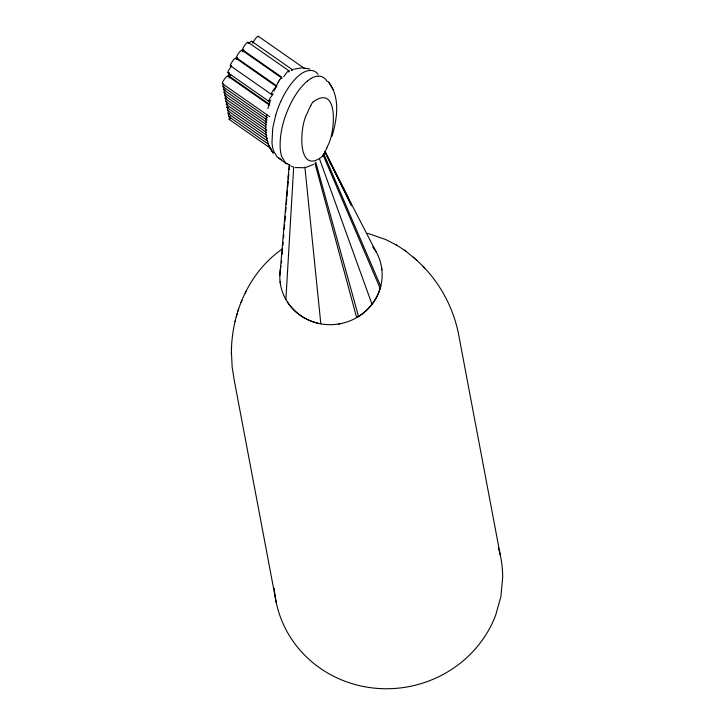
<?xml version="1.0" encoding="UTF-8"?>
<svg xmlns="http://www.w3.org/2000/svg" width="725" height="725" viewBox="0 0 725 725"><rect width="100%" height="100%" fill="white"/><g stroke="black" fill="none" stroke-linecap="round" stroke-linejoin="round"><path stroke-width="1.09" d="M276.298 602.81L234.175 379.891L232.145 366.904L231.411 351.688M231.456 348.952C232.598 310.336 250.234 270.996 282.614 248.757M231.375 354.072L231.502 346.595M285.895 299.461L293.707 166.578M281.436 262.858L281.617 260.683M282.161 254.176L282.433 250.913M282.877 245.494L283.149 242.232M283.511 237.891L283.783 234.637M284.236 229.209L284.59 224.868M284.862 221.614L285.315 216.186M285.677 211.845L286.04 207.504M286.312 204.251L286.756 198.822M286.937 196.647L287.481 190.14M287.752 186.887L288.206 181.458M288.378 179.283L288.831 173.864M289.193 169.523L289.465 166.261M288.16 177.244L289.23 164.702M279.859 275.464L288.287 175.849M266.718 114.822C264.806 127.754 264.915 142.372 273.243 153.211L268.757 145.381M267.906 108.632L269.446 102.47M235.018 321.565L235.308 320.477M236.241 316.843L237.184 313.68M275.718 115.021L272.7 128.28L271.984 142.499A279.415 60.329 -55.1 0 0 273.579 150.918L277.113 156.99L281.418 159.482M314.895 163.098L356.655 317.595L358.549 316.462A51.194 48.901 -10.7 0 0 380.145 288.323L380.707 286.248L323.74 153.664M332.014 136.282C337.17 118.71 340.632 96.914 328.144 81.553M237.981 311.061L238.634 309.004M274.204 91.178L274.385 90.688M274.775 89.692L275.183 88.668M275.355 88.251L275.899 86.991M326.812 148L327.075 147.374A52.2 11.274 -55.1 0 0 327.664 145.897C335.312 133.119 339.218 83.076 313.146 101.881M276.089 86.556L278.038 82.523M245.195 293.163L246.011 291.368M241.081 302.37L241.951 300.449M310.835 105.397L311.424 104.328A9.062 1.958 -55.1 0 1 311.841 103.612L311.877 103.548A4.223 0.915 -55.1 0 1 312.493 102.569A3.045 0.662 -55.1 0 1 313.137 101.908M278.155 82.297L278.826 81.1M278.962 80.856L279.116 80.611A3.045 0.662 -55.1 0 1 279.705 79.696M322.697 156.047L324.302 153.31A32.244 6.96 -55.1 0 0 326.785 148.027M322.58 156.21C296.96 176.9 299.117 126.068 307.472 112.819A52.2 11.274 -55.1 0 1 308.071 111.333L308.333 110.707A32.244 6.96 -55.1 0 1 310.798 105.433M280.892 78.49L280.928 78.454A9.062 1.958 -55.1 0 0 280.421 78.934A4.214 0.906 -55.1 0 0 279.714 79.668M313.535 164.403L305.923 167.393M293.806 69.192L302.624 67.76L309.82 69.02M340.542 323.613L338.394 323.993M304.246 167.72L295.256 167.566M318.166 76.107C321.972 75.799 325.489 78.273 327.247 81.535M290.254 165.327L285.306 162.699L281.771 156.636A279.415 60.329 -55.1 0 1 280.185 148.217C279.469 131.905 284.381 115.782 291.822 101.4A27.215 5.873 -55.1 0 1 294.45 96.742L297.069 92.682A16.095 3.471 -55.1 0 1 301.7 86.647L305.153 83.022A26.952 5.818 -55.1 0 1 307.518 80.955M367.629 233.305L385.573 239.504L396.557 245.095M291.187 166.297L292.519 166.823M404.423 250.17L405.918 251.222M395.859 244.651L405.202 250.66L417.002 260.429M258.345 36.304L304.781 68.685M251.675 41.289L292.692 69.89M248.059 42.295L289.076 70.896M242.685 49.916L281.871 77.249M241.951 50.252L282.052 78.218M236.577 57.873L276.678 85.84M235.852 58.208L276.859 86.81M230.468 65.83L271.476 94.431M227.976 72.79L268.993 101.391M228.538 75.762L269.555 104.364M227.813 76.098L269.6 105.234M222.43 83.719L269.791 116.743M222.992 86.692L267.57 117.776M223.554 89.673L267.199 120.105M224.116 92.646L266.836 122.434M224.677 95.627L266.465 124.763M225.239 98.6L266.102 127.093M225.801 101.573L266.664 130.074M226.363 104.554L266.292 132.394M226.925 107.527L266.863 135.376M227.496 110.508L267.425 138.348M228.058 113.481L267.987 141.33M228.62 116.453L268.549 144.302M229.182 119.435L270.969 148.571M278.654 158.258L286.846 163.968M413.322 257.148L414.102 257.756M423.21 266.555C440.854 284.662 453.034 307.926 458.263 332.639L500.377 555.558M415.588 259.061L424.723 268.032M318.103 74.385C313.417 67.597 304.328 70.706 299.325 75.237A27.206 5.873 -55.1 0 0 296.326 77.919L293.507 80.937A16.095 3.471 -55.1 0 0 288.876 86.973L285.686 91.993A26.961 5.818 -55.1 0 0 283.629 95.682A40.41 8.727 -55.1 0 0 280.802 101.473M329.096 82.623L333.582 90.462M329.295 161.041L331.352 165.037M332.893 168.028L376.076 251.811M325.117 151.969L348.634 198.278M325.054 151.869L350.719 203.227L325.262 151.942M324.945 151.453L351.417 205.818M322.978 154.715L380.145 288.323M319.653 159.237L371.998 304.237M315.71 162.092L358.549 316.462M381.577 267.733L381.848 269.791M280.394 283.548L280.122 281.49M304.899 167.158L320.822 323.812M226.499 101.437A4.667 1.006 -55.1 0 1 226.544 98.999M252.907 43.237A4.667 1.006 -55.1 0 1 256.043 37.972A4.667 1.006 -55.1 0 1 258.435 36.803M226.146 98.31A4.667 1.006 -55.1 0 1 225.983 96.017M225.584 95.338A4.667 1.006 -55.1 0 1 225.421 93.045M224.243 89.528A4.667 1.006 -55.1 0 1 224.297 87.091M224.804 92.51A4.667 1.006 -55.1 0 1 225.067 89.682M223.681 86.556A4.667 1.006 -55.1 0 1 223.726 84.118M222.928 83.683A4.667 1.006 -55.1 0 1 224.324 79.288A4.667 1.006 -55.1 0 1 227.904 76.587M227.269 104.264A4.667 1.006 -55.1 0 1 227.106 101.971M227.831 107.237A4.667 1.006 -55.1 0 1 227.668 104.944M227.994 110.472A4.667 1.006 -55.1 0 1 228.448 107.545M228.747 113.336A4.667 1.006 -55.1 0 1 228.792 110.898M229.308 116.317A4.667 1.006 -55.1 0 1 229.571 113.49M231.085 118.211A4.667 1.006 -55.1 0 1 230.822 118.492M229.87 119.29A4.667 1.006 -55.1 0 1 230.133 116.471M229.046 78.037A4.667 1.006 -55.1 0 1 230.777 74.621M269.555 103.421A4.667 1.006 -55.1 0 1 270.09 102.162M230.441 74.548A4.667 1.006 -55.1 0 1 229.916 75.074M229.227 75.617A4.667 1.006 -55.1 0 1 229.49 72.799M284.427 75.944A4.667 1.006 -55.1 0 1 287.943 71.367A4.667 1.006 -55.1 0 1 288.976 72.11M243.582 49.626A4.667 1.006 -55.1 0 1 243.002 48.176A4.667 1.006 -55.1 0 1 246.518 43.147A4.667 1.006 -55.1 0 1 248.05 43.228M237.474 57.583A4.667 1.006 -55.1 0 1 236.894 56.133A4.667 1.006 -55.1 0 1 240.41 51.103A4.667 1.006 -55.1 0 1 241.951 51.194M272.863 93.742A4.667 1.006 -55.1 0 1 271.848 92.582A4.667 1.006 -55.1 0 1 275.953 87.1M231.366 65.54A4.667 1.006 -55.1 0 1 230.786 64.09A4.667 1.006 -55.1 0 1 234.302 59.06A4.667 1.006 -55.1 0 1 235.843 59.151M291.305 70.588A4.667 1.006 -55.1 0 1 292.746 69.972M248.983 43.428A4.667 1.006 -55.1 0 1 251.774 41.787M242.621 51.702A4.667 1.006 -55.1 0 1 243.926 50.188M236.767 59.341A4.667 1.006 -55.1 0 1 237.555 58.417M270.896 100.168A4.667 1.006 -55.1 0 1 269.093 100.168A4.667 1.006 -55.1 0 1 272.99 94.458M228.665 72.645A4.667 1.006 -55.1 0 1 228.348 70.932A4.667 1.006 -55.1 0 1 231.719 66.102M307.527 80.928A40.392 8.718 -55.1 0 1 310.989 78.536M311.07 78.391A78.191 16.883 -55.1 0 1 318.03 76.306M275.862 114.867A78.237 16.893 -55.1 0 1 280.702 101.554M283.593 76.497A32.217 6.96 -55.1 0 1 283.847 76.352M317.713 323.151A51.194 48.901 -10.7 0 1 287.526 302.098M373.157 247.27A51.194 48.901 -10.7 0 1 374.472 249.192M372.958 246.908A51.258 48.965 -10.7 0 1 341.076 323.549A51.258 48.965 -10.7 0 1 280.947 266.12M274.258 588.256A114.505 109.384 -10.7 0 0 371.979 687.871A114.505 109.384 -10.7 0 0 495.61 615.38L500.903 596.603L502.67 577.272A114.505 109.384 -10.7 0 0 498.356 547.611"/></g></svg>
